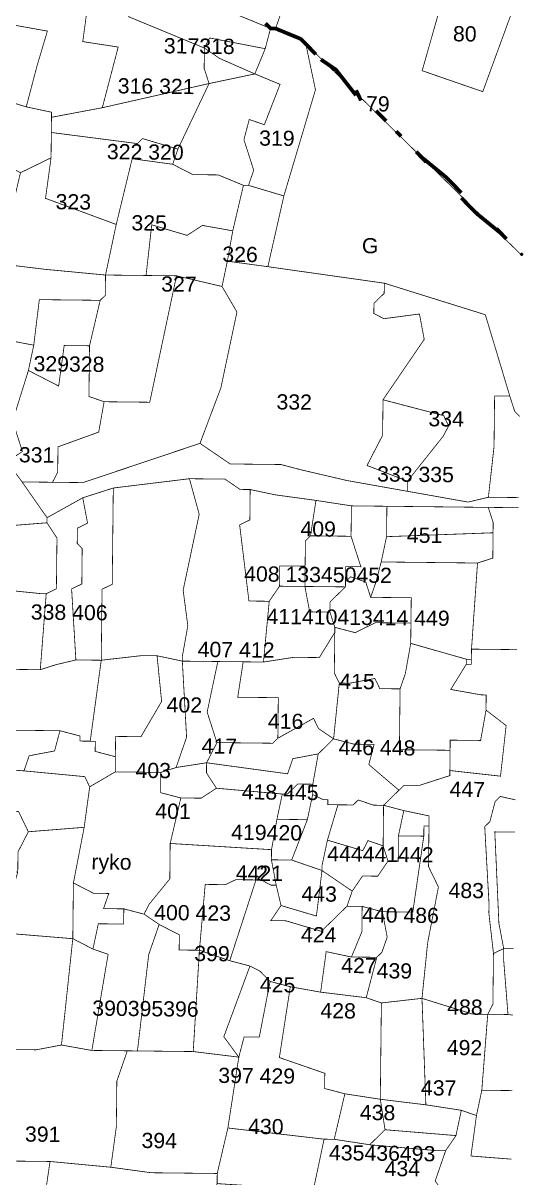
# Model space of a CAD drawing. Header units: metres. Extents: x 267733 to 276043, y 2074500 to 2088484.
# Drawn here: x 275628 to 276022, y 2078235 to 2079147 of the extents above; entities that cross this region are included whole.
import ezdxf

# ---------------------------------------------------------------- set-up
doc = ezdxf.new("R2010")
doc.units = ezdxf.units.M
for name, color, linetype in [('SURVEY NO.', 7, 'Continuous'), ('SURVEY PLOT BOUNDARY', 35, 'Continuous'), ('VILLAGE BOUNDARY', 212, 'Continuous')]:
    doc.layers.add(name, color=color, linetype=linetype)
doc.styles.add('PDF Arial', font='arial.ttf')

# ---------------------------------------------------------------- blocks, each defined once
blk = doc.blocks.new('TYJ')
at = {"layer": 'SURVEY PLOT BOUNDARY', "lineweight": 0, "const_width": 0.6}
for points in [[(275953.46, 2078233.07), (275961.72, 2078256.99), (275969.86, 2078268.9), (275974.08, 2078288.86), (275986.03, 2078284.73), (275981.68, 2078252.77), (276013.65, 2078250.28), (275981.68, 2078252.77), (275986.03, 2078284.73), (275990.25, 2078304.68), (276014.25, 2078304.42), (275990.25, 2078304.68), (275994.92, 2078364.65), (276010.92, 2078364.47), (276014.91, 2078363.98), (276010.92, 2078364.47), (276007.41, 2078408.52), (276007.5, 2078416.52), (276015.5, 2078416.43), (276007.5, 2078416.52), (276003.72, 2078436.57), (276000.52, 2078508.62), (276016.52, 2078508.44), (276000.52, 2078508.62), (276003.72, 2078436.57), (276007.5, 2078416.52), (275999.45, 2078412.61), (275995.81, 2078444.66), (275995.9, 2078452.66), (275992.56, 2078512.71), (275996.61, 2078516.67), (276000.79, 2078532.62), (276004.83, 2078536.58), (276016.8, 2078533.87), (276004.83, 2078536.58), (276000.79, 2078532.62), (275996.61, 2078516.67), (275992.56, 2078512.71), (275995.9, 2078452.66), (275995.81, 2078444.66), (275999.45, 2078412.61), (275999.01, 2078372.6), (275994.92, 2078364.65), (275982.92, 2078364.78), (275943.06, 2078377.23), (275947.54, 2078421.19), (275956.03, 2078465.1), (275948.21, 2078481.19), (275948.65, 2078521.2), (275928.7, 2078525.42), (275912.74, 2078529.6), (275924.88, 2078541.47), (275928.92, 2078545.42), (275940.92, 2078545.29), (275965.01, 2078553.03), (275965.05, 2078557.03), (276005.01, 2078552.58), (276009.45, 2078592.54), (275993.59, 2078604.72), (275993.72, 2078616.72), (275989.72, 2078616.77), (275965.76, 2078621.03), (275977.99, 2078640.9), (275981.99, 2078640.86), (275982.12, 2078652.86), (276018.12, 2078652.46), (275982.12, 2078652.86), (275986.87, 2078720.82), (275998.92, 2078724.69), (275999.23, 2078752.7), (275995.36, 2078764.74), (276019.36, 2078764.47), (275887.37, 2078765.94), (275859.41, 2078770.25), (275827.46, 2078774.61), (275807.5, 2078778.83), (275799.5, 2078778.92), (275787.59, 2078787.05), (275759.59, 2078787.36), (275699.51, 2078780.03), (275675.42, 2078772.3), (275647.24, 2078756.6), (275627.55, 2078784.83), (275675.55, 2078784.3), (275767.9, 2078815.28), (275791.73, 2078799.01), (275831.72, 2078798.57), (275847.68, 2078794.39), (275883.59, 2078785.99), (275931.5, 2078777.45), (275979.41, 2078768.92), (275995.45, 2078772.74), (276019.45, 2078772.48), (275995.45, 2078772.74), (275999.9, 2078812.7), (276000.34, 2078852.71), (276012.34, 2078852.57), (276016.21, 2078840.53), (276020.16, 2078836.48), (276016.21, 2078840.53), (276012.34, 2078852.57), (275993.05, 2078916.8), (275913.32, 2078941.7), (275821.46, 2078954.72), (275834.08, 2079010.59), (275859.01, 2079094.34), (275851.41, 2079130.43), (275847.46, 2079134.48), (276021.58, 2078963.83), (275847.46, 2079134.48), (275827.55, 2079142.7), (275835.81, 2079166.61)], [(275955.67, 2079153.28), (275943.19, 2079109.41), (275991.01, 2079092.87), (276015.76, 2079160.61)], [(276015.76, 2079160.61), (275991.01, 2079092.87), (275943.19, 2079109.41), (275955.67, 2079153.28)], [(275609.46, 2078957.07), (275645.42, 2078952.67), (275693.37, 2078948.14), (275693.2, 2078932.14), (275689.15, 2078928.18), (275641.15, 2078928.71), (275636.75, 2078892.75), (275592.84, 2078901.24)], [(275627.55, 2078784.83), (275647.24, 2078756.6), (275647.2, 2078752.6), (275603.15, 2078749.09)], [(275978.03, 2078644.9), (275977.99, 2078640.9), (275978.03, 2078644.9)], [(275982.03, 2078644.86), (275978.03, 2078644.9), (275982.03, 2078644.86)]]:
    blk.add_lwpolyline(points, dxfattribs=at)
for points in [[(275832.43, 2079222.66), (275827.86, 2079170.7), (275835.81, 2079166.61), (275827.55, 2079142.7), (275823.55, 2079142.74), (275723.99, 2079183.86), (275684.17, 2079200.3), (275648.31, 2079212.71), (275692.26, 2079208.22), (275732.26, 2079207.77), (275760.21, 2079203.46), (275764.39, 2079219.42), (275777.01, 2079275.29), (275812.97, 2079270.89), (275812.66, 2079242.89), (275812.61, 2079238.89), (275808.43, 2079222.93), (275816.39, 2079218.84)], [(275675.82, 2079168.39), (275679.77, 2079164.34), (275675.42, 2079132.38), (275703.37, 2079128.07), (275690.84, 2079080.2), (275650.75, 2079072.64), (275650.8, 2079076.64), (275630.84, 2079080.87), (275639.2, 2079112.78), (275647.51, 2079140.7), (275575.64, 2079153.5), (275588.22, 2079205.37)], [(275723.99, 2079183.86), (275719.99, 2079183.9), (275711.64, 2079151.99), (275771.37, 2079127.32), (275771.19, 2079111.32), (275775.06, 2079099.27), (275690.84, 2079080.2), (275703.37, 2079128.07), (275675.42, 2079132.38), (275679.77, 2079164.34), (275675.82, 2079168.39), (275684.13, 2079196.3), (275684.17, 2079200.3)], [(275823.55, 2079142.74), (275819.37, 2079126.79), (275775.46, 2079135.27), (275771.37, 2079127.32), (275711.64, 2079151.99), (275719.99, 2079183.9), (275723.99, 2079183.86)], [(275630.84, 2079080.87), (275563.07, 2079101.62), (275567.2, 2079113.58), (275575.64, 2079153.5), (275647.51, 2079140.7), (275639.2, 2079112.78)], [(275819.37, 2079126.79), (275811.15, 2079106.87), (275783.28, 2079119.18), (275771.37, 2079127.32), (275775.46, 2079135.27)], [(275847.46, 2079134.48), (275851.41, 2079130.43), (275859.01, 2079094.34), (275834.08, 2079010.59), (275806.17, 2079018.9), (275810.3, 2079030.86), (275802.57, 2079054.95), (275806.75, 2079070.91), (275818.7, 2079066.78), (275831.06, 2079098.65), (275811.15, 2079106.87), (275819.37, 2079126.79), (275823.55, 2079142.74), (275827.55, 2079142.7)], [(275811.15, 2079106.87), (275775.06, 2079099.27), (275771.19, 2079111.32), (275771.37, 2079127.32), (275783.28, 2079119.18)], [(275630.84, 2079080.87), (275650.8, 2079076.64), (275650.75, 2079072.64), (275650.62, 2079060.64), (275650.4, 2079040.64), (275626.26, 2079028.9), (275618.31, 2079032.99), (275590.4, 2079041.31), (275594.35, 2079037.26), (275594.26, 2079029.26), (275574.13, 2079017.48), (275569.91, 2078997.52), (275561.91, 2078997.61), (275561.73, 2078981.61), (275537.73, 2078981.88), (275542.04, 2079009.84), (275546.27, 2079029.79), (275570.22, 2079025.53), (275582.26, 2079029.39), (275586.31, 2079033.35), (275550.44, 2079045.75), (275563.07, 2079101.62)], [(275750.48, 2079047.53), (275722.57, 2079055.84), (275718.53, 2079051.89), (275650.62, 2079060.64), (275650.75, 2079072.64), (275690.84, 2079080.2), (275775.06, 2079099.27)], [(275806.17, 2079018.9), (275802.17, 2079018.95), (275782.26, 2079027.17), (275762.26, 2079027.39), (275746.35, 2079035.57), (275750.48, 2079047.53), (275775.06, 2079099.27), (275811.15, 2079106.87), (275831.06, 2079098.65), (275818.7, 2079066.78), (275806.75, 2079070.91), (275802.57, 2079054.95), (275810.3, 2079030.86)], [(275750.48, 2079047.53), (275746.35, 2079035.57), (275714.39, 2079039.93), (275701.82, 2078988.06), (275646.04, 2079008.68), (275650.4, 2079040.64), (275650.62, 2079060.64), (275718.53, 2079051.89), (275722.57, 2079055.84)], [(275701.82, 2078988.06), (275693.37, 2078948.14), (275645.42, 2078952.67), (275609.46, 2078957.07), (275626.26, 2079028.9), (275650.4, 2079040.64), (275646.04, 2079008.68)], [(275746.35, 2079035.57), (275762.26, 2079027.39), (275782.26, 2079027.17), (275802.17, 2079018.95), (275793.77, 2078983.03), (275769.81, 2078987.3), (275757.73, 2078979.43), (275729.82, 2078987.74), (275725.37, 2078947.78), (275693.37, 2078948.14), (275701.82, 2078988.06), (275714.39, 2079039.93)], [(275806.17, 2079018.9), (275834.08, 2079010.59), (275821.46, 2078954.72), (275789.5, 2078959.07), (275793.77, 2078983.03), (275802.17, 2079018.95)], [(275793.77, 2078983.03), (275789.5, 2078959.07), (275785.28, 2078939.12), (275749.37, 2078947.52), (275725.37, 2078947.78), (275729.82, 2078987.74), (275757.73, 2078979.43), (275769.81, 2078987.3)], [(275821.46, 2078954.72), (275913.32, 2078941.7), (275913.23, 2078933.69), (275905.14, 2078925.78), (275905.05, 2078917.78), (275913.01, 2078913.69), (275941.05, 2078917.38), (275944.83, 2078897.34), (275920.43, 2078861.6), (275912.3, 2078849.68), (275911.99, 2078821.68), (275899.72, 2078797.81), (275931.59, 2078785.45), (275931.5, 2078777.45), (275883.59, 2078785.99), (275847.68, 2078794.39), (275831.72, 2078798.57), (275791.73, 2078799.01), (275779.81, 2078807.14), (275767.9, 2078815.28), (275784.39, 2078859.11), (275797.06, 2078918.98), (275785.28, 2078939.12), (275789.5, 2078959.07)], [(275785.28, 2078939.12), (275797.06, 2078918.98), (275784.39, 2078859.11), (275767.9, 2078815.28), (275675.55, 2078784.3), (275651.55, 2078784.56), (275655.64, 2078792.52), (275655.86, 2078812.52), (275688, 2078824.17), (275692.26, 2078848.13), (275728.26, 2078847.73), (275749.37, 2078947.52)], [(275725.37, 2078947.78), (275749.37, 2078947.52), (275728.26, 2078847.73), (275692.26, 2078848.13), (275680.31, 2078852.26), (275680.35, 2078856.26), (275680.75, 2078892.27), (275689.15, 2078928.18), (275693.2, 2078932.14), (275693.37, 2078948.14)], [(276012.34, 2078852.57), (276000.34, 2078852.71), (275999.9, 2078812.7), (275995.45, 2078772.74), (275979.41, 2078768.92), (275931.5, 2078777.45), (275931.59, 2078785.45), (275959.99, 2078821.15), (275964.08, 2078829.1), (275960.16, 2078837.15), (275912.3, 2078849.68), (275920.43, 2078861.6), (275944.83, 2078897.34), (275941.05, 2078917.38), (275913.01, 2078913.69), (275905.05, 2078917.78), (275905.14, 2078925.78), (275913.23, 2078933.69), (275913.32, 2078941.7), (275993.05, 2078916.8)], [(275689.15, 2078928.18), (275680.75, 2078892.27), (275660.75, 2078892.49), (275656.4, 2078860.53), (275632.53, 2078872.8), (275636.75, 2078892.75), (275641.15, 2078928.71)], [(275636.75, 2078892.75), (275632.53, 2078872.8), (275620.09, 2078832.92), (275627.82, 2078808.83), (275615.73, 2078800.97), (275599.73, 2078801.14), (275604, 2078825.1), (275596.09, 2078833.19), (275604.35, 2078857.11), (275568.36, 2078857.51), (275572.09, 2078833.46), (275564.04, 2078829.55), (275559.78, 2078805.59), (275551.78, 2078805.68), (275552.04, 2078829.68), (275540.04, 2078829.81), (275536.18, 2078841.86), (275536.4, 2078861.86), (275544.71, 2078889.78), (275564.76, 2078893.55), (275576.84, 2078901.42), (275592.84, 2078901.24)], [(275680.75, 2078892.27), (275680.35, 2078856.26), (275680.31, 2078852.26), (275692.26, 2078848.13), (275688, 2078824.17), (275655.86, 2078812.52), (275655.64, 2078792.52), (275651.55, 2078784.56), (275627.55, 2078784.83), (275615.73, 2078800.97), (275627.82, 2078808.83), (275620.09, 2078832.92), (275632.53, 2078872.8), (275656.4, 2078860.53), (275660.75, 2078892.49)], [(275931.59, 2078785.45), (275899.72, 2078797.81), (275911.99, 2078821.68), (275912.3, 2078849.68), (275960.16, 2078837.15), (275964.08, 2078829.1), (275959.99, 2078821.15)], [(275690, 2078644.1), (275670, 2078644.32), (275666.62, 2078700.37), (275674.66, 2078704.29), (275674.97, 2078732.29), (275671.02, 2078736.34), (275671.15, 2078748.34), (275679.2, 2078752.25), (275675.42, 2078772.3), (275699.51, 2078780.03), (275699.37, 2078768.03), (275698.8, 2078716.02), (275698.66, 2078704.02), (275690.62, 2078700.11), (275690.09, 2078652.1)], [(275753.99, 2078643.39), (275734.04, 2078647.61), (275722.04, 2078647.75), (275690, 2078644.1), (275690.09, 2078652.1), (275690.62, 2078700.11), (275698.66, 2078704.02), (275698.8, 2078716.02), (275699.37, 2078768.03), (275699.51, 2078780.03), (275759.59, 2078787.36), (275767.28, 2078759.27), (275754.62, 2078699.4), (275758.3, 2078671.35), (275754.04, 2078647.39)], [(275807.5, 2078778.83), (275807.24, 2078754.83), (275799.19, 2078750.92), (275806.53, 2078690.82), (275822.53, 2078690.64), (275817.99, 2078642.68), (275801.99, 2078642.86), (275781.99, 2078643.08), (275753.99, 2078643.39), (275754.04, 2078647.39), (275758.3, 2078671.35), (275754.62, 2078699.4), (275767.28, 2078759.27), (275759.59, 2078787.36), (275787.59, 2078787.05), (275799.5, 2078778.92)], [(275859.41, 2078770.25), (275855.1, 2078742.29), (275851.06, 2078738.34), (275850.84, 2078718.33), (275830.84, 2078718.56), (275830.66, 2078702.55), (275822.53, 2078690.64), (275806.53, 2078690.82), (275799.19, 2078750.92), (275807.24, 2078754.83), (275807.5, 2078778.83), (275827.46, 2078774.61)], [(275670, 2078644.32), (275653.95, 2078640.5), (275641.91, 2078636.63), (275646.58, 2078696.6), (275654.62, 2078700.51), (275655.06, 2078740.51), (275647.2, 2078752.6), (275647.24, 2078756.6), (275675.42, 2078772.3), (275679.2, 2078752.25), (275671.15, 2078748.34), (275671.02, 2078736.34), (275674.97, 2078732.29), (275674.66, 2078704.29), (275666.62, 2078700.37)], [(275887.37, 2078765.94), (275887.1, 2078741.94), (275855.1, 2078742.29), (275859.41, 2078770.25)], [(275915.37, 2078765.63), (275915.1, 2078741.63), (275910.88, 2078721.67), (275906.7, 2078705.71), (275902.57, 2078693.75), (275898.7, 2078705.8), (275886.75, 2078709.93), (275882.7, 2078705.98), (275882.83, 2078717.98), (275894.83, 2078717.85), (275887.1, 2078741.94), (275887.37, 2078765.94)], [(275999.14, 2078744.69), (275915.1, 2078741.63), (275915.37, 2078765.63), (275995.36, 2078764.74), (275999.23, 2078752.7)], [(275646.58, 2078696.6), (275642.58, 2078696.64), (275598.62, 2078701.13), (275558.36, 2078677.57), (275554.89, 2078725.62), (275563.02, 2078737.53), (275603.02, 2078737.09), (275603.15, 2078749.09), (275647.2, 2078752.6), (275655.06, 2078740.51), (275654.62, 2078700.51)], [(275986.87, 2078720.82), (275982.88, 2078720.87), (275910.88, 2078721.67), (275915.1, 2078741.63), (275999.14, 2078744.69), (275998.92, 2078724.69)], [(275882.7, 2078705.98), (275882.66, 2078701.98), (275850.66, 2078702.33), (275850.84, 2078718.33), (275851.06, 2078738.34), (275855.1, 2078742.29), (275887.1, 2078741.94), (275894.83, 2078717.85), (275882.83, 2078717.98)], [(275850.84, 2078718.33), (275850.66, 2078702.33), (275830.66, 2078702.55), (275830.84, 2078718.56)], [(275982.12, 2078652.86), (275982.03, 2078644.86), (275978.03, 2078644.9), (275934.17, 2078657.39), (275934.34, 2078673.4), (275934.57, 2078693.4), (275902.57, 2078693.75), (275906.7, 2078705.71), (275910.88, 2078721.67), (275982.88, 2078720.87), (275986.87, 2078720.82)], [(275902.57, 2078693.75), (275934.57, 2078693.4), (275934.34, 2078673.4), (275906.34, 2078673.71), (275890.26, 2078665.88), (275874.3, 2078670.06), (275870.43, 2078682.11), (275870.52, 2078690.11), (275882.66, 2078701.98), (275882.7, 2078705.98), (275886.75, 2078709.93), (275898.7, 2078705.8)], [(275646.58, 2078696.6), (275641.91, 2078636.63), (275609.91, 2078636.99), (275585.91, 2078637.26), (275565.87, 2078633.48), (275558.22, 2078665.57), (275558.36, 2078677.57), (275598.62, 2078701.13), (275642.58, 2078696.64)], [(275850.66, 2078702.33), (275854.44, 2078682.29), (275870.43, 2078682.11), (275874.3, 2078670.06), (275874.26, 2078666.06), (275862.03, 2078646.19), (275842.04, 2078646.41), (275817.99, 2078642.68), (275822.53, 2078690.64), (275830.66, 2078702.55)], [(275882.66, 2078701.98), (275870.52, 2078690.11), (275870.43, 2078682.11), (275854.44, 2078682.29), (275850.66, 2078702.33)], [(275934.34, 2078673.4), (275934.17, 2078657.39), (275929.9, 2078633.44), (275925.77, 2078621.48), (275909.77, 2078621.66), (275905.86, 2078629.7), (275885.81, 2078625.92), (275877.81, 2078626.01), (275873.9, 2078634.06), (275874.26, 2078666.06), (275874.3, 2078670.06), (275890.26, 2078665.88), (275906.34, 2078673.71)], [(275877.81, 2078626.01), (275873.32, 2078582.05), (275861.41, 2078590.18), (275857.5, 2078598.23), (275829.33, 2078582.54), (275829.68, 2078614.54), (275797.68, 2078614.9), (275801.99, 2078642.86), (275817.99, 2078642.68), (275842.04, 2078646.41), (275862.03, 2078646.19), (275874.26, 2078666.06), (275873.9, 2078634.06)], [(275978.03, 2078644.9), (275977.99, 2078640.9), (275965.76, 2078621.03), (275989.72, 2078616.77), (275993.72, 2078616.72), (275993.59, 2078604.72), (275989.32, 2078580.76), (275965.32, 2078581.03), (275965.23, 2078573.03), (275925.23, 2078573.47), (275925.77, 2078621.48), (275929.9, 2078633.44), (275934.17, 2078657.39)], [(275681.29, 2078580.18), (275673.29, 2078580.27), (275673.33, 2078584.27), (275657.38, 2078588.45), (275633.38, 2078588.72), (275585.38, 2078589.25), (275585.91, 2078637.26), (275609.91, 2078636.99), (275641.91, 2078636.63), (275653.95, 2078640.5), (275670, 2078644.32), (275690, 2078644.1)], [(275734.04, 2078647.61), (275737.64, 2078611.56), (275721.33, 2078583.74), (275701.33, 2078583.96), (275701.15, 2078567.96), (275685.2, 2078572.14), (275685.29, 2078580.14), (275681.29, 2078580.18), (275690, 2078644.1), (275722.04, 2078647.75)], [(275753.99, 2078643.39), (275757.33, 2078583.34), (275753.19, 2078571.38), (275749.06, 2078559.42), (275737.02, 2078555.56), (275701.02, 2078555.96), (275701.15, 2078567.96), (275701.33, 2078583.96), (275721.33, 2078583.74), (275737.64, 2078611.56), (275734.04, 2078647.61)], [(275781.28, 2078579.07), (275773.1, 2078563.16), (275749.06, 2078559.42), (275753.19, 2078571.38), (275757.33, 2078583.34), (275753.99, 2078643.39), (275781.99, 2078643.08), (275773.55, 2078603.16)], [(275801.99, 2078642.86), (275797.68, 2078614.9), (275829.68, 2078614.54), (275829.33, 2078582.54), (275825.28, 2078578.58), (275781.28, 2078579.07), (275773.55, 2078603.16), (275781.99, 2078643.08)], [(275982.03, 2078644.86), (275981.99, 2078640.86), (275977.99, 2078640.9), (275978.03, 2078644.9)], [(275657.38, 2078588.45), (275653.2, 2078572.49), (275633.15, 2078568.71), (275629.02, 2078556.76), (275569.07, 2078561.42), (275569.29, 2078581.43), (275541.29, 2078581.74), (275525.78, 2078625.92), (275565.87, 2078633.48), (275585.91, 2078637.26), (275585.38, 2078589.25), (275633.38, 2078588.72)], [(275925.77, 2078621.48), (275925.23, 2078573.47), (275965.23, 2078573.03), (275965.05, 2078557.03), (275965.01, 2078553.03), (275940.92, 2078545.29), (275928.92, 2078545.42), (275924.88, 2078541.47), (275901.1, 2078561.74), (275905.28, 2078577.69), (275889.28, 2078577.87), (275873.32, 2078582.05), (275877.81, 2078626.01), (275885.81, 2078625.92), (275905.86, 2078629.7), (275909.77, 2078621.66)], [(275873.32, 2078582.05), (275861.19, 2078570.18), (275841.15, 2078566.4), (275837.01, 2078554.45), (275773.1, 2078563.16), (275781.28, 2078579.07), (275825.28, 2078578.58), (275829.33, 2078582.54), (275857.5, 2078598.23), (275861.41, 2078590.18)], [(275965.05, 2078557.03), (275965.23, 2078573.03), (275965.32, 2078581.03), (275989.32, 2078580.76), (275993.59, 2078604.72), (276009.45, 2078592.54), (276005.01, 2078552.58)], [(275681.29, 2078580.18), (275685.29, 2078580.14), (275685.2, 2078572.14), (275701.15, 2078567.96), (275701.02, 2078555.96), (275680.89, 2078544.18), (275676.97, 2078552.22), (275629.02, 2078556.76), (275633.15, 2078568.71), (275653.2, 2078572.49), (275657.38, 2078588.45), (275673.33, 2078584.27), (275673.29, 2078580.27)], [(275924.88, 2078541.47), (275912.74, 2078529.6), (275904.75, 2078529.69), (275892.79, 2078533.82), (275888.75, 2078529.87), (275876.75, 2078530), (275868.75, 2078530.09), (275868.79, 2078534.09), (275864.79, 2078534.13), (275856.84, 2078538.22), (275856.92, 2078546.22), (275861.19, 2078570.18), (275873.32, 2078582.05), (275889.28, 2078577.87), (275905.28, 2078577.69), (275901.1, 2078561.74)], [(275856.92, 2078546.22), (275844.92, 2078546.36), (275836.84, 2078538.44), (275832.84, 2078538.49), (275780.88, 2078543.07), (275773.02, 2078555.16), (275773.1, 2078563.16), (275837.01, 2078554.45), (275841.15, 2078566.4), (275861.19, 2078570.18)], [(275569.07, 2078561.42), (275629.02, 2078556.76), (275676.97, 2078552.22), (275680.89, 2078544.18), (275676.53, 2078512.22), (275632.49, 2078508.71), (275624.67, 2078524.8), (275600.62, 2078521.06), (275576.62, 2078521.33), (275560.62, 2078521.51), (275544.62, 2078521.69), (275528.67, 2078525.86), (275532.8, 2078537.82), (275528.85, 2078541.87), (275536.98, 2078553.78), (275541.07, 2078561.73)], [(275780.88, 2078543.07), (275768.79, 2078535.2), (275752.79, 2078535.38), (275736.84, 2078539.56), (275737.02, 2078555.56), (275749.06, 2078559.42), (275773.1, 2078563.16), (275773.02, 2078555.16)], [(275737.02, 2078555.56), (275736.84, 2078539.56), (275752.79, 2078535.38), (275744.4, 2078499.46), (275744.08, 2078471.46), (275727.86, 2078451.63), (275723.77, 2078443.68), (275707.82, 2078447.85), (275691.82, 2078448.03), (275695.95, 2078459.99), (275683.95, 2078460.12), (275668.04, 2078468.3), (275676.53, 2078512.22), (275680.89, 2078544.18), (275701.02, 2078555.96)], [(275832.84, 2078538.49), (275828.61, 2078518.53), (275824.35, 2078494.57), (275744.4, 2078499.46), (275752.79, 2078535.38), (275768.79, 2078535.2), (275780.88, 2078543.07)], [(275856.92, 2078546.22), (275856.84, 2078538.22), (275852.61, 2078518.26), (275828.61, 2078518.53), (275832.84, 2078538.49), (275836.84, 2078538.44), (275844.92, 2078546.36)], [(275876.75, 2078530), (275868.44, 2078502.09), (275864.21, 2078482.13), (275864.17, 2078478.13), (275840.26, 2078486.39), (275852.61, 2078518.26), (275856.84, 2078538.22), (275864.79, 2078534.13), (275868.79, 2078534.09), (275868.75, 2078530.09)], [(275904.75, 2078529.69), (275912.74, 2078529.6), (275912.39, 2078497.6), (275900.43, 2078501.73), (275896.35, 2078493.77), (275868.44, 2078502.09), (275876.75, 2078530), (275888.75, 2078529.87), (275892.79, 2078533.82)], [(275632.49, 2078508.71), (275624.31, 2078492.79), (275624.13, 2078476.79), (275576.18, 2078481.32), (275576.62, 2078521.33), (275600.62, 2078521.06), (275624.67, 2078524.8)], [(275928.7, 2078525.42), (275924.48, 2078505.46), (275924.26, 2078485.46), (275916.26, 2078485.55), (275912.39, 2078497.6), (275912.74, 2078529.6)], [(275948.57, 2078513.2), (275944.57, 2078513.24), (275944.48, 2078505.24), (275924.48, 2078505.46), (275928.7, 2078525.42), (275948.65, 2078521.2)], [(275840.26, 2078486.39), (275824.26, 2078486.57), (275824.35, 2078494.57), (275828.61, 2078518.53), (275852.61, 2078518.26)], [(275668.04, 2078468.3), (275667.55, 2078424.3), (275611.6, 2078428.92), (275615.82, 2078448.88), (275624.13, 2078476.79), (275624.31, 2078492.79), (275632.49, 2078508.71), (275676.53, 2078512.22)], [(275944.48, 2078505.24), (275935.81, 2078445.32), (275927.81, 2078445.41), (275915.81, 2078445.54), (275911.81, 2078445.59), (275895.86, 2078449.77), (275883.86, 2078449.9), (275887.99, 2078461.86), (275896.12, 2078473.77), (275908.12, 2078473.64), (275916.26, 2078485.55), (275924.26, 2078485.46), (275924.48, 2078505.46)], [(275943.06, 2078377.23), (275911.01, 2078373.58), (275899.06, 2078377.71), (275907.41, 2078409.63), (275911.46, 2078413.59), (275915.59, 2078425.54), (275911.81, 2078445.59), (275915.81, 2078445.54), (275927.81, 2078445.41), (275935.81, 2078445.32), (275944.48, 2078505.24), (275944.57, 2078513.24), (275948.57, 2078513.2), (275948.21, 2078481.19), (275956.03, 2078465.1), (275947.54, 2078421.19)], [(275824.35, 2078494.57), (275824.26, 2078486.57), (275828.04, 2078466.52), (275824.04, 2078466.57), (275816.08, 2078470.66), (275812.08, 2078470.7), (275796.08, 2078470.88), (275788.04, 2078466.97), (275772.04, 2078467.15), (275767.46, 2078415.18), (275751.46, 2078415.36), (275751.6, 2078427.36), (275743.64, 2078431.45), (275735.68, 2078435.54), (275723.77, 2078443.68), (275727.86, 2078451.63), (275744.08, 2078471.46), (275744.4, 2078499.46)], [(275912.39, 2078497.6), (275916.26, 2078485.55), (275908.12, 2078473.64), (275896.12, 2078473.77), (275887.99, 2078461.86), (275864.17, 2078478.13), (275864.21, 2078482.13), (275868.44, 2078502.09), (275896.35, 2078493.77), (275900.43, 2078501.73)], [(275887.99, 2078461.86), (275883.86, 2078449.9), (275863.64, 2078430.12), (275835.73, 2078438.43), (275823.73, 2078438.57), (275831.86, 2078450.48), (275859.77, 2078442.17), (275864.17, 2078478.13)], [(275840.26, 2078486.39), (275864.17, 2078478.13), (275859.77, 2078442.17), (275831.86, 2078450.48), (275828.04, 2078466.52), (275824.26, 2078486.57)], [(275812.08, 2078470.7), (275791.37, 2078406.92), (275767.46, 2078415.18), (275772.04, 2078467.15), (275788.04, 2078466.97), (275796.08, 2078470.88)], [(275816.08, 2078470.66), (275824.04, 2078466.57), (275828.04, 2078466.52), (275831.86, 2078450.48), (275823.73, 2078438.57), (275835.73, 2078438.43), (275863.64, 2078430.12), (275883.86, 2078449.9), (275895.86, 2078449.77), (275895.63, 2078429.77), (275887.41, 2078409.85), (275867.46, 2078414.07), (275863.1, 2078382.11), (275839.15, 2078386.38), (275823.19, 2078390.56), (275815.28, 2078398.65), (275807.33, 2078402.74), (275791.37, 2078406.92), (275812.08, 2078470.7)], [(275707.82, 2078447.85), (275707.69, 2078435.85), (275687.69, 2078436.08), (275683.46, 2078416.12), (275667.55, 2078424.3), (275668.04, 2078468.3), (275683.95, 2078460.12), (275695.95, 2078459.99), (275691.82, 2078448.03)], [(275615.82, 2078448.88), (275611.6, 2078428.92), (275667.55, 2078424.3), (275658.62, 2078340.37), (275638.58, 2078336.6), (275606.58, 2078336.95), (275602.84, 2078361), (275614.89, 2078364.87), (275610.98, 2078372.91), (275611.02, 2078376.91), (275607.2, 2078392.96), (275571.07, 2078381.36), (275567.11, 2078385.4), (275567.2, 2078393.4), (275575.91, 2078457.32)], [(275723.77, 2078443.68), (275735.68, 2078435.54), (275727.42, 2078411.63), (275718.57, 2078335.71), (275710.57, 2078335.8), (275682.58, 2078336.11), (275695.42, 2078411.98), (275683.46, 2078416.12), (275687.69, 2078436.08), (275707.69, 2078435.85), (275707.82, 2078447.85)], [(275911.81, 2078445.59), (275915.59, 2078425.54), (275911.46, 2078413.59), (275907.41, 2078409.63), (275887.41, 2078409.85), (275895.63, 2078429.77), (275895.86, 2078449.77)], [(275767.46, 2078415.18), (275762.57, 2078335.22), (275718.57, 2078335.71), (275727.42, 2078411.63), (275735.68, 2078435.54), (275743.64, 2078431.45), (275751.6, 2078427.36), (275751.46, 2078415.36)], [(275683.46, 2078416.12), (275695.42, 2078411.98), (275682.58, 2078336.11), (275658.62, 2078340.37), (275667.55, 2078424.3)], [(275791.37, 2078406.92), (275807.33, 2078402.74), (275786.71, 2078346.95), (275798.53, 2078330.82), (275762.57, 2078335.22), (275767.46, 2078415.18)], [(276010.92, 2078364.47), (275994.92, 2078364.65), (275999.01, 2078372.6), (275999.45, 2078412.61), (276007.5, 2078416.52), (276007.41, 2078408.52)], [(275887.41, 2078409.85), (275907.41, 2078409.63), (275899.06, 2078377.71), (275863.1, 2078382.11), (275867.46, 2078414.07)], [(275823.19, 2078390.56), (275814.7, 2078346.64), (275802.7, 2078346.78), (275798.53, 2078330.82), (275786.71, 2078346.95), (275807.33, 2078402.74), (275815.28, 2078398.65)], [(275823.19, 2078390.56), (275839.15, 2078386.38), (275830.53, 2078330.46), (275866.39, 2078318.06), (275866.26, 2078306.06), (275882.21, 2078301.88), (275873.81, 2078265.97), (275865.81, 2078266.06), (275789.91, 2078274.9), (275798.53, 2078330.82), (275802.7, 2078346.78), (275814.7, 2078346.64)], [(275863.1, 2078382.11), (275899.06, 2078377.71), (275911.01, 2078373.58), (275910.17, 2078297.57), (275882.21, 2078301.88), (275866.26, 2078306.06), (275866.39, 2078318.06), (275830.53, 2078330.46), (275839.15, 2078386.38)], [(275946.12, 2078293.17), (275910.17, 2078297.57), (275911.01, 2078373.58), (275943.06, 2078377.23)], [(275994.92, 2078364.65), (275990.25, 2078304.68), (275986.03, 2078284.73), (275974.08, 2078288.86), (275946.12, 2078293.17), (275943.06, 2078377.23), (275982.92, 2078364.78)], [(275682.58, 2078336.11), (275710.57, 2078335.8), (275702.31, 2078311.88), (275701.91, 2078275.88), (275697.55, 2078243.92), (275649.6, 2078248.45), (275605.6, 2078248.94), (275606.22, 2078304.95), (275606.58, 2078336.95), (275638.58, 2078336.6), (275658.62, 2078340.37)], [(275718.57, 2078335.71), (275762.57, 2078335.22), (275798.53, 2078330.82), (275789.91, 2078274.9), (275781.51, 2078238.98), (275729.51, 2078239.56), (275697.55, 2078243.92), (275701.91, 2078275.88), (275702.31, 2078311.88), (275710.57, 2078335.8)], [(275910.17, 2078297.57), (275913.9, 2078273.52), (275901.77, 2078261.66), (275873.81, 2078265.97), (275882.21, 2078301.88)], [(275946.12, 2078293.17), (275974.08, 2078288.86), (275969.86, 2078268.9), (275913.9, 2078273.52), (275910.17, 2078297.57)], [(275865.81, 2078266.06), (275857.37, 2078226.14), (275781.42, 2078230.98), (275781.51, 2078238.98), (275789.91, 2078274.9)], [(275969.86, 2078268.9), (275961.72, 2078256.99), (275953.72, 2078257.08), (275901.77, 2078261.66), (275913.9, 2078273.52)], [(275873.81, 2078265.97), (275901.77, 2078261.66), (275953.72, 2078257.08), (275961.72, 2078256.99), (275953.46, 2078233.07), (275965.28, 2078216.94), (275857.37, 2078226.14), (275865.81, 2078266.06)], [(275605.6, 2078248.94), (275649.6, 2078248.45), (275636.62, 2078160.57), (275636.49, 2078148.57), (275580.54, 2078153.19), (275593.6, 2078249.07)], [(275697.55, 2078243.92), (275729.51, 2078239.56), (275781.51, 2078238.98), (275781.42, 2078230.98), (275777.24, 2078215.03), (275757.24, 2078215.25), (275741.29, 2078219.43), (275728.44, 2078143.55), (275684.44, 2078144.04), (275636.49, 2078148.57), (275636.62, 2078160.57), (275649.6, 2078248.45)]]:
    blk.add_lwpolyline(points, close=True, dxfattribs=at)
at = {"layer": 'VILLAGE BOUNDARY', "lineweight": 0, "const_width": 3}
for points in [[(275819.59, 2079146.79), (275823.55, 2079142.74), (275827.55, 2079142.7)], [(275859.32, 2079122.34), (275847.46, 2079134.48), (275827.55, 2079142.7), (275823.55, 2079142.74)], [(275863.28, 2079118.3), (275875.19, 2079110.16), (275890.97, 2079089.98)], [(275894.92, 2079085.94), (275891.01, 2079093.98)], [(275914.74, 2079069.71), (275906.83, 2079077.8)], [(275922.65, 2079061.62), (275926.61, 2079057.58)], [(275938.48, 2079045.44), (275946.39, 2079037.35)], [(275974.12, 2079013.04), (275962.25, 2079025.17), (275942.43, 2079041.4)], [(275974.07, 2079009.04), (275985.94, 2078996.9), (276005.76, 2078980.68)], [(276009.72, 2078976.63), (276001.81, 2078984.72)]]:
    blk.add_lwpolyline(points, dxfattribs=at)
at = {"layer": 'VILLAGE BOUNDARY', "color": 40, "lineweight": 50}
blk.add_point((276021.58, 2078964.5), dxfattribs=at)
at = {"layer": 'SURVEY NO.', "attachment_point": 7, "rotation": 359.36373, "style": 'PDF Arial'}
for s, insert, char_height in [('80', (275967.44, 2079132.46), 12.001), ('317318', (275739.32, 2079122.99), 12.001), ('316 321', (275702.96, 2079091.38), 12.001), ('79', (275898.82, 2079077.2), 12.001), ('319', (275814.52, 2079050.13), 12.001), ('322 320', (275694.39, 2079039.46), 12.001), ('323', (275653.94, 2078999.9), 12.001), ('325', (275713.76, 2078983.24), 12.001), ('326', (275785.5, 2078958.43), 12.001), ('G', (275895.58, 2078965.21), 12), ('327', (275737.23, 2078934.96), 12.001), ('329328', (275636.52, 2078872.07), 12.001), ('332', (275828.21, 2078841.93), 12.001), ('334', (275948.07, 2078828.6), 12.001), ('305 330 331', (275559.73, 2078800.9), 12.0012), ('333 335', (275907.58, 2078785.03), 12.001), ('409', (275847.09, 2078741.7), 12.001), ('451', (275931.05, 2078736.76), 12.001), ('408 133450452', (275802.7, 2078706.18), 12.0012), ('338 406', (275634.35, 2078676.04), 12.001), ('411410413414 449', (275820.32, 2078672.6), 12.0012), ('407 412', (275766.03, 2078646.57), 12.001), ('415', (275877.76, 2078621.32), 12.001), ('402', (275741.54, 2078602.83), 12.001), ('416', (275821.41, 2078589.94), 12.001), ('417', (275769.19, 2078570.52), 12.001), ('446 448', (275877.18, 2078569.32), 12.001), ('403', (275716.97, 2078551.09), 12.001), ('418 445', (275800.79, 2078534.16), 12.001), ('447', (275964.82, 2078536.34), 12.001), ('401', (275732.61, 2078518.91), 12.001), ('419', (275792.43, 2078502.24), 12.001), ('420', (275820.43, 2078501.93), 12.001), ('444441442', (275868.25, 2078485.4), 12.001), ('ryko', (275682.12, 2078475.46), 12.001), ('4421', (275796.07, 2078470.19), 12.001), ('2', (275812.08, 2078470.02), 12), ('443', (275847.9, 2078453.61), 12.001), ('483', (275963.94, 2078456.33), 12.001), ('400 423', (275731.72, 2078438.9), 12.001), ('440 486', (275895.72, 2078437.08), 12.001), ('424', (275847.54, 2078421.61), 12.001), ('399', (275763.36, 2078406.54), 12.001), ('427', (275879.27, 2078397.25), 12.001), ('439', (275907.23, 2078392.94), 12.001), ('425', (275815.1, 2078381.96), 12.001), ('390395396', (275682.88, 2078363.42), 12.001), ('428', (275862.87, 2078361.43), 12.001), ('488', (275962.91, 2078364.32), 12.001), ('492', (275962.56, 2078332.31), 12.001), ('397 429', (275782.3, 2078310.31), 12.001), ('437', (275942.2, 2078300.53), 12.001), ('438', (275893.98, 2078281.06), 12.001), ('430', (275805.85, 2078270.04), 12.001), ('391', (275629.77, 2078263.99), 12.001), ('394', (275721.72, 2078258.97), 12.001), ('435436493', (275869.63, 2078249.32), 12.001), ('434', (275913.49, 2078236.83), 12.001)]:
    blk.add_mtext(s, dxfattribs=dict(at, insert=insert, char_height=char_height))

msp = doc.modelspace()

# ---------------------------------------------------------------- block references
msp.add_blockref('TYJ', (0, 0))

doc.saveas('drawing.dxf')
